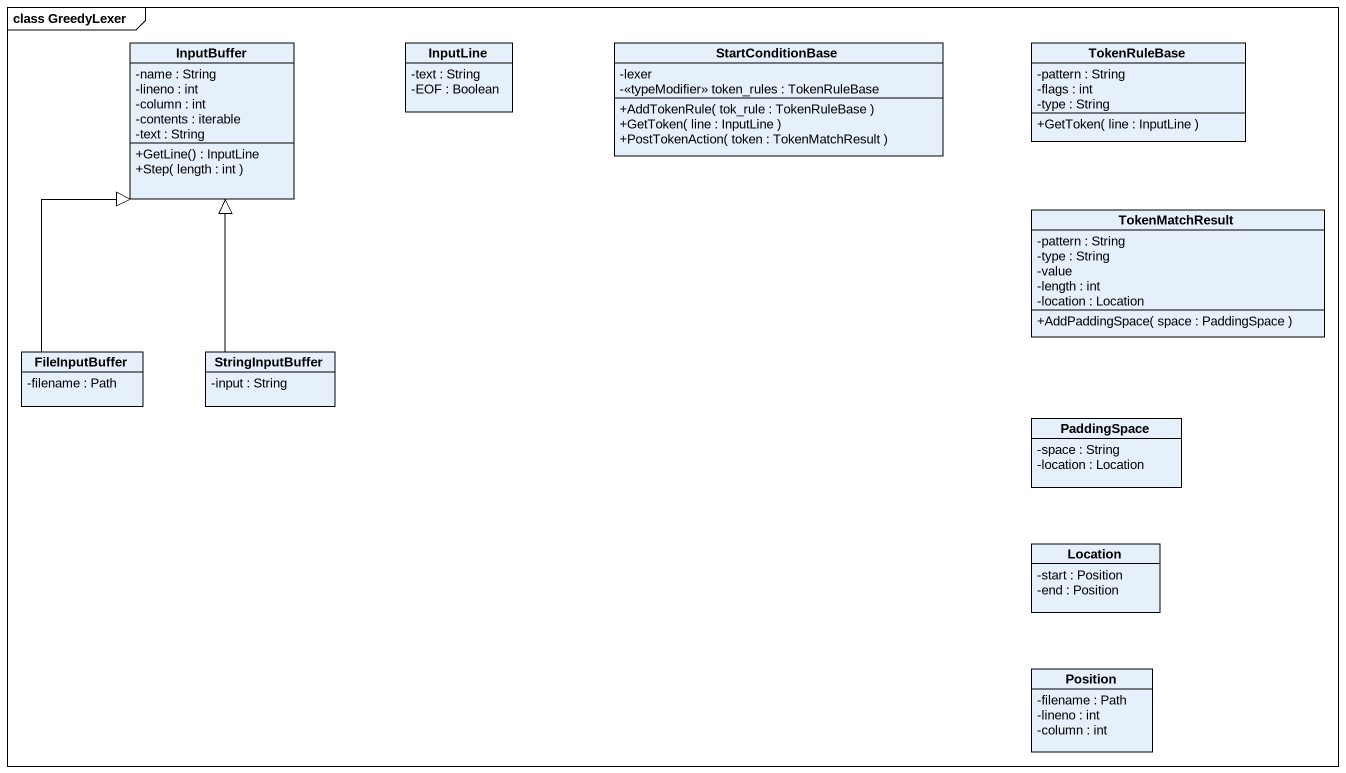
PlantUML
@startuml
mainframe class GreedyLexer
hide circle
hide empty members
skinparam classAttributeIconSize 0
class InputBuffer {
  -name : String
  -lineno : int
  -column : int
  -contents : iterable
  -text : String
  +GetLine() : InputLine
  +Step( length : int )
}
class InputLine {
  -text : String
  -EOF : Boolean
}
class StartConditionBase {
  -lexer
  -<<typeModifier>> token_rules : TokenRuleBase
  +AddTokenRule( tok_rule : TokenRuleBase )
  +GetToken( line : InputLine )
  +PostTokenAction( token : TokenMatchResult )
}
class TokenRuleBase {
  -pattern : String
  -flags : int
  -type : String
  +GetToken( line : InputLine )
}
class TokenMatchResult {
  -pattern : String
  -type : String
  -value
  -length : int
  -location : Location
  +AddPaddingSpace( space : PaddingSpace )
}
class FileInputBuffer {
  -filename : Path
}
class StringInputBuffer {
  -input : String
}
class PaddingSpace {
  -space : String
  -location : Location
}
class Location {
  -start : Position
  -end : Position
}
class Position {
  -filename : Path
  -lineno : int
  -column : int
}
FileInputBuffer -up-|> InputBuffer
StringInputBuffer -up-|> InputBuffer
@enduml
